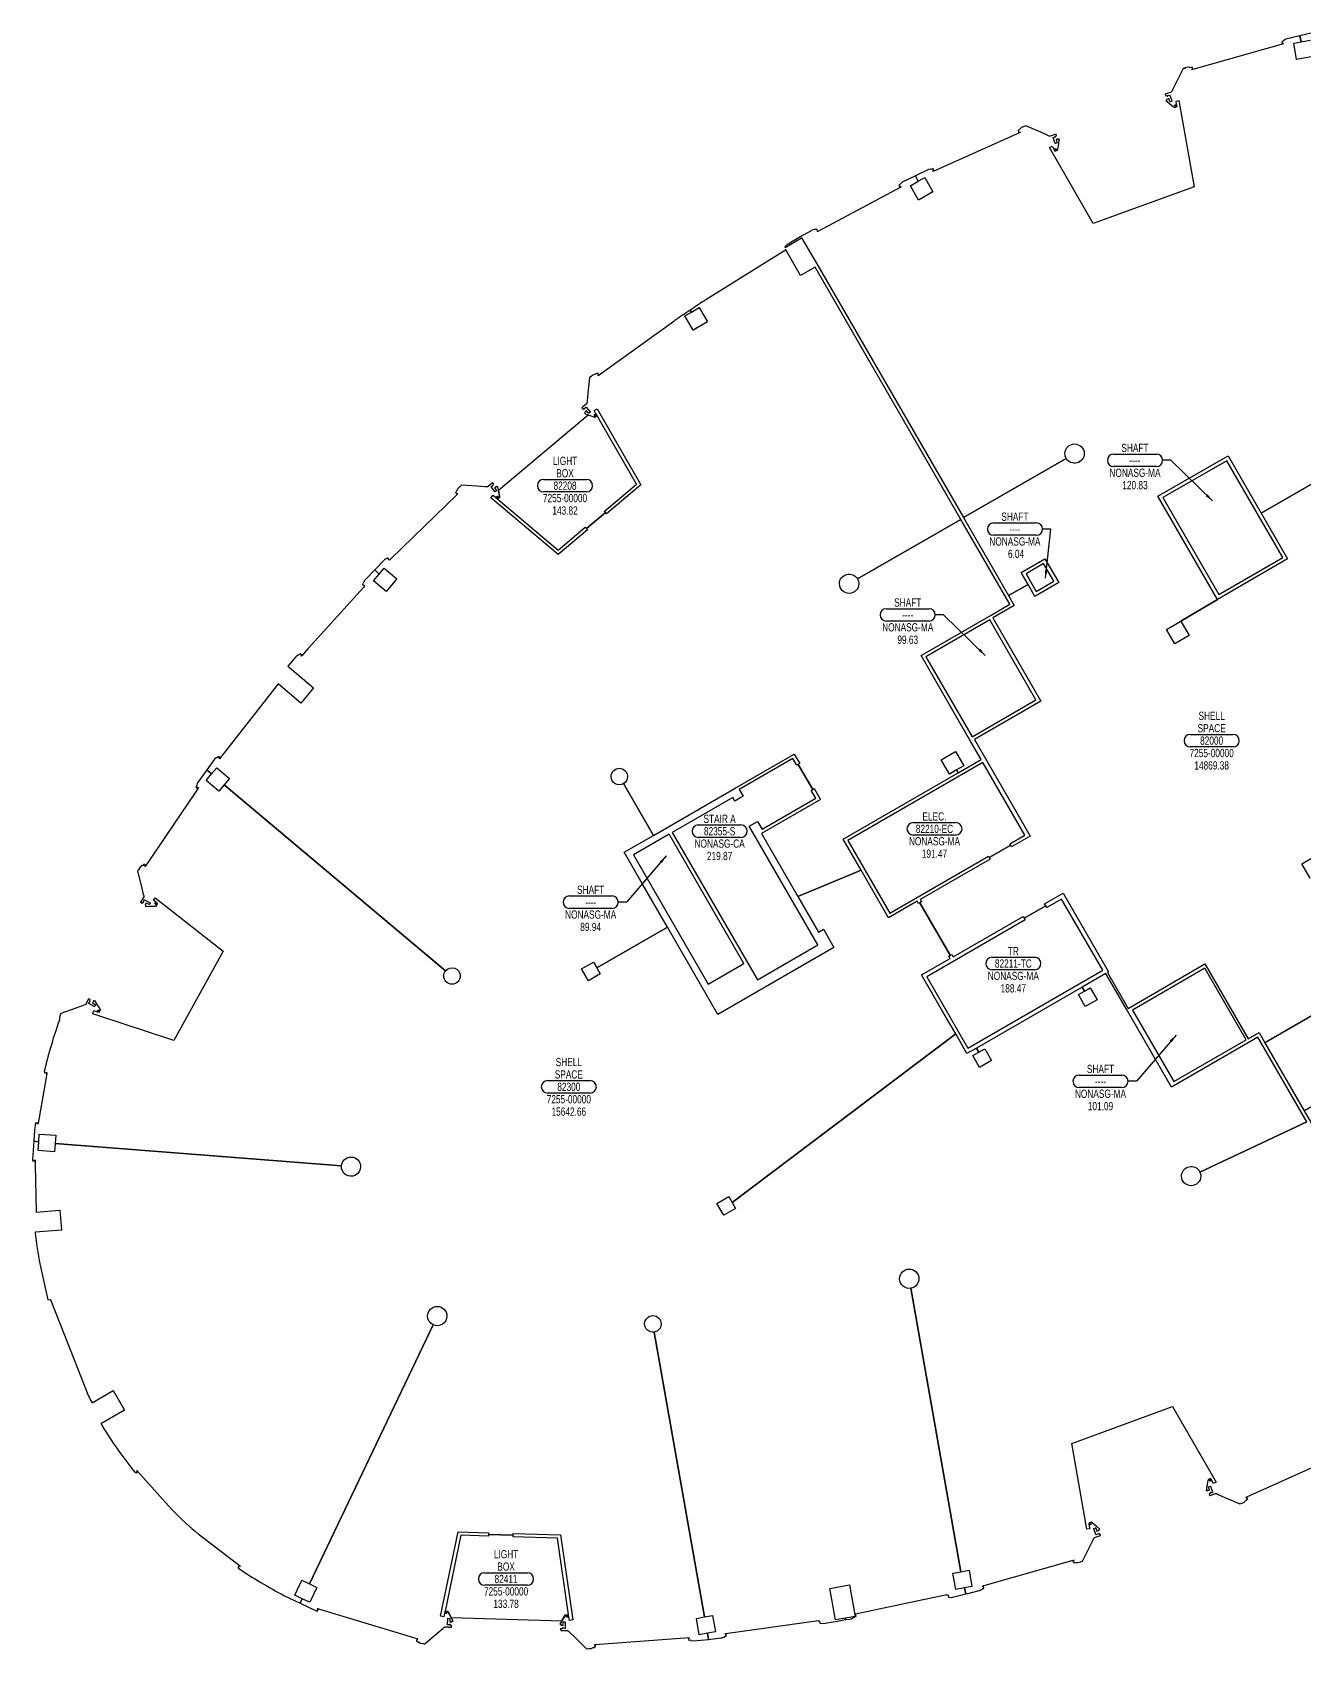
# Model space of a CAD drawing. Extents: x -1775 to 1417, y 4906 to 7408.
# Drawn here: x -1775 to 72, y 4906 to 7253 of the extents above; entities that cross this region are included whole.
import ezdxf
from ezdxf.enums import TextEntityAlignment as Align

# ---------------------------------------------------------------- set-up
doc = ezdxf.new("R2010")
doc.units = 0
doc.header["$MEASUREMENT"] = 0
doc.layers.get('0').update_dxf_attribs({"linetype": 'CONTINUOUS'})
for name, color, linetype in [('AREA', 3, 'CONTINUOUS'), ('AREA2', 1, 'CONTINUOUS'), ('COSTC', 6, 'CONTINUOUS'), ('PLINE2', 5, 'CONTINUOUS'), ('ROOMNA', 4, 'CONTINUOUS'), ('ROOMNO', 4, 'CONTINUOUS'), ('ROOMOV', 4, 'CONTINUOUS')]:
    doc.layers.add(name, color=color, linetype=linetype)
doc.dimstyles.get("Standard").update_dxf_attribs({"dimtxt": 0.18, "dimasz": 12, "dimexe": 0.18, "dimexo": 0.0625, "dimgap": 0.09, "dimtad": 0, "dimtih": 1, "dimtoh": 1, "dimdec": 4, "dimzin": 0, "dimtxsty": 'STANDARD', "dimcen": 0.09, "dimazin": 3, "dimtfac": 1, "dimtdec": 4, "dimtofl": 0, "dimtmove": 0, "dimatfit": 3, "dimtolj": 1, "dimtzin": 0})

# ---------------------------------------------------------------- blocks, each defined once
blk = doc.blocks.new('ROOM')
at = {"layer": 'ROOMOV'}
for p, q in [((-31, 9), (31, 9)), ((31, -9), (-31, -9))]:
    blk.add_line(p, q, dxfattribs=at)
for centre, start, end in [((-31, 0), 90, 270), ((31, 0), 270, 90)]:
    blk.add_arc(centre, 9.04, start, end, dxfattribs=at)
at = {"width": 0.75, "flags": 1}
for tag, p in [('FLTYPE', (-60, -48)), ('FLFIN', (-60, -36)), ('USER1', (60, -48)), ('ICRA', (60, -36)), ('FLCOND', (-60, -60)), ('WLFIN', (-60, -72)), ('SITE', (-24, -72)), ('UCODE', (24, -72)), ('USER2', (60, -60)), ('USER3', (60, -72)), ('WLCOND', (-60, -96)), ('WLTYPE', (-60, -84)), ('BLDG', (-24, -84)), ('FLR', (-24, -96)), ('UDESC', (24, -84)), ('FCODE', (24, -96)), ('USER4', (60, -84)), ('USER5', (60, -96)), ('CLTYPE', (-60, -120)), ('CLFIN', (-60, -108)), ('COSTCD', (-24, -108)), ('DEPTD', (-24, -120)), ('DIVISION', (24, -120)), ('FDESC', (24, -108)), ('USER6', (60, -108)), ('USER7', (60, -120)), ('CLCOND', (-60, -132)), ('RDES', (-24, -132)), ('CONTACT', (24, -132)), ('USER8', (60, -132)), ('CLHT', (-60, -144)), ('BASE', (-60, -156)), ('CHDATE', (-24, -144)), ('CBACK', (-24, -156)), ('PRCONTACT', (24, -156)), ('OCCUP', (24, -144)), ('BLOCK2', (60, -156)), ('BLOCK', (60, -144))]:
    blk.add_attdef(tag, text='', height=6, dxfattribs=at).set_placement(p, align=Align.MIDDLE_CENTER)
at = {"layer": 'AREA', "width": 0.75}
blk.add_attdef('AREA', text='', height=12, dxfattribs=at).set_placement((0, -36), align=Align.MIDDLE_CENTER)
at = {"layer": 'AREA2', "width": 0.75}
blk.add_attdef('AREA2', text='', height=12, dxfattribs=at).set_placement((0, -36), align=Align.MIDDLE_CENTER)
at = {"layer": 'COSTC', "width": 0.75}
blk.add_attdef('COSTC', text='', height=12, dxfattribs=at).set_placement((0, -18), align=Align.MIDDLE_CENTER)
at = {"layer": 'ROOMNA', "width": 0.75}
for tag, p in [('RMNAA', (0, 54)), ('RMNAC', (0, 18)), ('RMNAB', (0, 36))]:
    blk.add_attdef(tag, text='', height=12, dxfattribs=at).set_placement(p, align=Align.MIDDLE_CENTER)
at = {"layer": 'ROOMNO', "width": 0.75}
blk.add_attdef('RMNU', text='', height=12, dxfattribs=at).set_placement((0, 0), align=Align.MIDDLE_CENTER)

msp = doc.modelspace()

# ---------------------------------------------------------------- linework, layer by layer
at = {"layer": 'PLINE2', "color": 6}
for points in [[(85.2, 7252.8), (64.6, 7247.7), (66.5, 7239.1), (79.5, 7241.4)], [(174.7, 6650.5), (8.8, 6554.7), (47, 6488.5), (-55, 6429.7), (-107.9, 6397.9), (-95.9, 6377.1), (-116.7, 6365.1), (-128.7, 6385.9), (-107.9, 6397.9), (-55, 6429.7), (-141.4, 6579.3), (-39.4, 6638.1), (8.8, 6554.7), (214.3, 6673.4)], [(79.8, 6024.8), (67.8, 6045.6), (88.6, 6057.6)], [(222.1, 5774.4), (71.2, 5687.2), (131.1, 5583.4)]]:
    msp.add_lwpolyline(points, dxfattribs=at)
for points in [[(83.7, 7217.8), (60, 7213.6), (55.9, 7237.2), (66.5, 7239.1), (64.6, 7247.7), (44.3, 7242.7), (39.9, 7240), (40, 7239.7), (38.4, 7239.2), (39.2, 7236.4), (40.7, 7236.9), (40.9, 7236.1), (-90.5, 7198.8), (-92.1, 7198.3), (-92.3, 7199.1), (-90.8, 7199.5), (-91.6, 7202.3), (-94.5, 7201.5), (-94.7, 7202), (-98.2, 7202.4), (-101.6, 7201.4), (-102.6, 7199.9), (-102.8, 7200.7), (-103, 7200.8), (-104.7, 7200.4), (-115.2, 7179.1), (-120, 7169.5), (-119.9, 7169.4), (-121, 7167), (-121.5, 7166.6), (-121.9, 7165.9), (-126.3, 7164.3), (-126.3, 7164.5), (-130.6, 7162.9, 0.414214), (-130.6, 7162.8), (-129.8, 7160.5), (-128.1, 7161.1), (-127.8, 7160.1), (-126.8, 7160.4), (-126.9, 7160.6, -0.414214), (-126.7, 7161), (-124.4, 7161.8, -0.414214), (-124.1, 7161.7), (-121, 7153.2, -0.414214), (-121.1, 7152.9), (-123.5, 7152, -0.414214), (-123.8, 7152.2), (-125.4, 7156.6), (-125.5, 7156.6), (-126.4, 7156.3), (-126.4, 7156.2), (-128.7, 7155.4), (-128.6, 7155), (-128.6, 7155), (-128.6, 7155), (-128.4, 7154.4, -0.414214), (-128.4, 7154.4), (-128.7, 7154.3), (-128.8, 7154.2), (-128.7, 7154.1), (-128.7, 7154.2), (-128.4, 7154.3, -0.414214), (-128.3, 7154.2), (-128.3, 7154.2, -0.414214), (-128.3, 7154.2), (-129.6, 7153.7), (-125.1, 7150), (-125, 7150.1), (-124.4, 7149.6), (-124.5, 7149.5), (-124.5, 7149.5), (-118.5, 7144.5), (-118.5, 7144.5), (-118.4, 7144.6), (-117.8, 7144), (-117.9, 7143.9), (-117.5, 7143.6), (-117.1, 7143.8), (-117, 7143.7), (-117.3, 7143.6), (-117.3, 7143.6), (-113.6, 7145), (-114, 7147.4), (-115.2, 7147), (-115.3, 7147), (-114.7, 7145.5), (-116.1, 7145), (-117, 7147.2), (-115.6, 7147.7), (-115.4, 7147.4), (-115.4, 7147.5), (-114.1, 7147.9), (-115, 7153.1), (-110.8, 7153.9), (-100.2, 7093.9), (-88.7, 7028.7), (-235.1, 6975.5), (-298.6, 7085.5), (-294.9, 7087.6), (-292.3, 7083.1), (-291, 7083.6), (-290.9, 7083.6), (-291, 7083.9), (-289.6, 7084.4), (-288.8, 7082.2), (-290.2, 7081.6), (-290.7, 7083.1), (-290.7, 7083.1), (-290.7, 7083.1), (-292, 7082.6), (-290.8, 7080.5), (-287.1, 7081.8), (-287.1, 7081.9), (-287.3, 7081.8), (-287.3, 7081.8), (-286.9, 7082), (-286.8, 7082.4), (-286.9, 7082.5), (-286.8, 7083.3), (-286.7, 7083.3), (-286.6, 7083.3), (-285.3, 7090.9), (-285.3, 7090.9), (-285.4, 7090.9), (-285.3, 7091.8), (-285.1, 7091.8), (-284.1, 7097.5), (-285.4, 7097, -0.414214), (-285.4, 7097), (-285.4, 7097), (-285.4, 7097.1), (-285.4, 7097.1), (-285, 7097.3), (-285, 7097.3), (-285.1, 7097.3), (-285.1, 7097.3), (-285.4, 7097.2, -0.414214), (-285.5, 7097.3), (-285.7, 7097.8), (-285.7, 7097.8), (-285.7, 7097.8), (-285.9, 7098.2), (-288.2, 7097.3), (-288.2, 7097.4), (-289.2, 7097.1), (-289.2, 7097.1), (-287.6, 7092.6, -0.414214), (-287.7, 7092.3), (-290.1, 7091.4, -0.414214), (-290.4, 7091.6), (-293.5, 7100, -0.414214), (-293.3, 7100.3), (-291, 7101.2, -0.414214), (-290.6, 7101), (-290.5, 7100.8), (-290.2, 7100.9), (-289.6, 7101.2), (-290, 7102.2), (-288.3, 7102.8), (-289.2, 7105.1, 0.414214), (-289.2, 7105.1), (-293.5, 7103.6), (-293.5, 7103.5), (-297.8, 7101.9), (-298.6, 7102.2), (-299.2, 7102.2), (-301.7, 7103.3), (-301.6, 7103.4), (-311.4, 7107.7), (-333, 7117.2), (-337.2, 7115.3), (-337.3, 7115.5), (-339.4, 7114.5), (-343, 7110.9), (-343, 7110.9), (-344.5, 7110.3), (-343.3, 7107.6), (-341.8, 7108.3), (-341.5, 7107.6), (-467.7, 7051), (-468, 7051.7), (-466.6, 7052.4), (-467.8, 7055), (-470.7, 7053.7), (-471.1, 7054.4), (-474.5, 7053.9), (-493.3, 7044.7), (-489.2, 7036.8), (-479.9, 7042.2), (-467.9, 7021.4), (-488.1, 7009.8), (-488.7, 7009.4), (-500.7, 7030.2), (-489.2, 7036.8), (-493.3, 7044.7), (-512.4, 7035.3), (-516.1, 7031.7), (-516, 7031.5), (-517.5, 7030.7), (-516.1, 7028.1), (-514.7, 7028.9), (-514.3, 7028.2), (-635, 6963.9), (-635, 6963.9), (-635.5, 6963.6), (-635.8, 6964.2), (-636.7, 6963.8), (-636.7, 6963.8), (-635.8, 6964.3), (-635.5, 6963.7), (-635, 6964), (-636.7, 6967.2), (-638.1, 6966.4), (-638.2, 6966.6), (-638.3, 6966.5), (-638.5, 6967), (-639.7, 6966.4), (-643.7, 6965.5), (-644.4, 6965.1), (-644.5, 6964.9), (-659.5, 6956.2), (-676.4, 6946.5), (-676.3, 6946.4), (-678.4, 6945.1), (-678.9, 6945.1), (-679.6, 6944.7), (-682.4, 6941.7), (-683.1, 6941.3), (-682.5, 6940.3), (-658.5, 6954.4), (-635.2, 6914.2), (-634.8, 6914.5), (-423.4, 6548.3), (-274.4, 6634.3, -0.131652), (-276.3, 6641.3, -1), (-248.3, 6641.3, -0.767327), (-274.4, 6634.3), (-423.4, 6548.3), (-358, 6435.1), (-329.9, 6451.3), (-339.9, 6468.6), (-305.3, 6488.6), (-285.3, 6454), (-319.9, 6434), (-329.9, 6451.3), (-358, 6435.1), (-349.8, 6420.7), (-380.9, 6402.7), (-311.1, 6281.8), (-407.6, 6226.1), (-346.2, 6119.8), (-326.8, 6086.1), (-353.8, 6070.6), (-355, 6072.8), (-386.2, 6054.8), (-384.9, 6052.6), (-486.6, 5993.9), (-484.6, 5990.5), (-486.7, 5989.2), (-442.7, 5913), (-440.6, 5914.3), (-438.6, 5910.8), (-336.9, 5969.5), (-335.4, 5966.8), (-304.2, 5984.8), (-305.8, 5987.5), (-278.8, 6003), (-213, 5888.9), (-214.6, 5887.9), (-184.6, 5835.9), (-73, 5900.4), (-10.1, 5791.6), (5.6, 5800.7), (14.1, 5786.1), (237.9, 5915.3)], [(74.9, 5671), (-80.4, 5598.3, -0.109811), (-79.1, 5592.4, -1), (-107.1, 5592.4, -0.802108), (-80.4, 5598.3), (74.9, 5671), (3.9, 5794.1), (-7.7, 5787.4), (-121.8, 5721.5), (-187.1, 5834.5), (-217.1, 5886.5), (-251.5, 5866.7), (-248.1, 5860.8), (-239.5, 5865.8), (-229.5, 5848.5), (-246.8, 5838.5), (-256.8, 5855.8), (-248.1, 5860.8), (-251.5, 5866.7), (-404.8, 5778.2), (-401.4, 5772.3), (-392.7, 5777.3), (-382.7, 5760), (-400.1, 5750), (-410.1, 5767.3), (-401.4, 5772.3), (-404.8, 5778.2), (-418.5, 5770.3), (-434.9, 5798.8), (-759.3, 5554.2), (-754.3, 5545.5), (-771.6, 5535.5), (-781.6, 5552.8), (-764.3, 5562.8), (-759.3, 5554.2), (-434.9, 5798.8), (-451.4, 5827.3), (-484.4, 5884.4), (-442.8, 5908.4), (-444.8, 5911.8), (-442.7, 5913), (-486.7, 5989.2), (-488.8, 5988), (-490.8, 5991.5), (-532.4, 5967.5), (-572.1, 6036.3), (-663.9, 5998.1), (-634.2, 5946.5), (-627, 5950.7), (-611.8, 5924.2), (-780.2, 5827), (-853.3, 5953.7), (-955.8, 5894.5), (-950.8, 5885.8), (-968.1, 5875.8), (-978.1, 5893.2), (-960.8, 5903.2), (-955.8, 5894.5), (-853.3, 5953.7), (-890.1, 6017.4), (-916.2, 6062.6), (-873.8, 6087), (-917.2, 6162.1, -0.57735), (-935.2, 6172.4, -1), (-911.2, 6172.4, -0.267949), (-917.2, 6162.1), (-873.8, 6087), (-754.9, 6155.7), (-669.3, 6205.1), (-661.3, 6191.3), (-663.4, 6190), (-642.4, 6153.7), (-640.3, 6154.9), (-631.3, 6139.3), (-716.9, 6089.9), (-663.9, 5998.1), (-572.1, 6036.3), (-598.1, 6081.4), (-431.1, 6177.8), (-433.6, 6182.1), (-444, 6176.1), (-456, 6196.9), (-435.2, 6208.9), (-423.2, 6188.1), (-433.6, 6182.1), (-431.1, 6177.8), (-397.9, 6197), (-412.9, 6223), (-485.2, 6348.2), (-383.4, 6406.9), (-356.4, 6422.5), (-427.6, 6545.8), (-577.5, 6459.3, -0.131652), (-575.6, 6452.3, -1), (-603.6, 6452.3, -0.767327), (-577.5, 6459.3), (-427.6, 6545.8), (-639, 6912), (-660.2, 6899.8), (-681.7, 6937, 0.000043), (-682.1, 6936.7), (-797.8, 6864.5, 0.002316), (-819.3, 6850.2, 0.000122), (-820.5, 6849.5), (-818.6, 6846.6), (-807.2, 6853.2), (-795.2, 6832.4), (-816, 6820.4), (-828, 6841.2), (-818.6, 6846.6), (-820.5, 6849.5, 0.002382), (-842.5, 6834.5), (-844.3, 6833.2), (-844.3, 6833.2), (-952.4, 6755.1), (-953, 6754.7), (-953.4, 6755.2), (-954.2, 6754.6), (-954.2, 6754.7), (-953.4, 6755.3), (-953, 6754.8), (-952.5, 6755.1), (-952.9, 6755.7), (-954.6, 6758), (-956, 6757), (-956.4, 6757.6), (-957.9, 6756.5), (-958.2, 6756.4), (-960.8, 6755.8), (-963.8, 6753.7), (-963.8, 6753.5), (-963.9, 6753.4), (-966.3, 6751.7), (-968.8, 6729.1), (-970.1, 6717.4), (-970, 6717.4), (-970.3, 6714.8), (-970.6, 6714.2), (-970.7, 6713.4), (-974.2, 6710.4), (-974.3, 6710.5), (-977.8, 6707.6, 0.414214), (-977.8, 6707.5), (-976.2, 6705.6), (-974.9, 6706.7), (-974.2, 6705.9), (-973.4, 6706.6), (-973.6, 6706.8, -0.414214), (-973.5, 6707.1), (-971.6, 6708.7, -0.414214), (-971.3, 6708.7), (-965.5, 6701.8, -0.414214), (-965.5, 6701.4), (-967.4, 6699.8, -0.414214), (-967.8, 6699.9), (-970.8, 6703.5), (-970.8, 6703.5), (-971.6, 6702.8), (-971.6, 6702.8), (-973.5, 6701.2), (-973.2, 6700.9), (-973.2, 6700.9), (-973.2, 6700.8), (-972.8, 6700.4, -0.414214), (-972.9, 6700.3), (-973.1, 6700.1), (-973.1, 6700.1), (-973.1, 6700), (-972.8, 6700.3), (-972.7, 6700.3), (-972.7, 6700.2), (-972.7, 6700.2, -0.414214), (-972.7, 6700.2), (-973.7, 6699.3), (-968.3, 6697.4), (-968.2, 6697.5), (-967.4, 6697.2), (-967.5, 6697.1), (-967.5, 6697.1), (-960.2, 6694.4), (-960.1, 6694.4), (-960.1, 6694.6), (-959.3, 6694.3), (-959.4, 6694.1), (-959, 6694), (-958.6, 6694.3), (-958.5, 6694.2), (-958.7, 6694.1), (-958.7, 6694), (-955.7, 6696.6), (-955.7, 6696.6), (-955.7, 6696.6), (-955.8, 6696.6), (-955.8, 6696.6), (-955.7, 6696.7), (-956.9, 6698.8), (-958, 6697.9), (-958, 6697.9), (-957, 6696.7), (-958.1, 6695.7), (-959.6, 6697.5), (-958.5, 6698.5), (-958.3, 6698.3), (-958.3, 6698.3), (-957.2, 6699.2), (-959.8, 6703.8), (-955.6, 6706.2), (-951.6, 6699.3), (-891.8, 6595.7), (-941.9, 6553.7), (-943.4, 6555.6), (-971, 6532.4), (-969.4, 6530.6), (-1011.9, 6494.9), (-1103.7, 6572), (-1109.6, 6577), (-1106.5, 6580.7), (-1102.5, 6577.3), (-1101.4, 6578.2), (-1101.3, 6578.2), (-1101.6, 6578.5), (-1100.4, 6579.4), (-1098.9, 6577.6), (-1100, 6576.7), (-1101, 6577.9), (-1101.1, 6577.8), (-1102.1, 6577), (-1100.2, 6575.4), (-1100.1, 6575.5), (-1100.1, 6575.4), (-1100.2, 6575.4), (-1100.1, 6575.4), (-1097.1, 6577.9), (-1097.1, 6577.9), (-1097.3, 6577.8), (-1097.4, 6577.8), (-1097, 6578.1), (-1097.1, 6578.6), (-1097.2, 6578.5), (-1097.4, 6579.4), (-1097.3, 6579.4), (-1097.2, 6579.4), (-1098.6, 6587.1), (-1098.7, 6587), (-1098.9, 6587.9), (-1098.7, 6587.9), (-1099.7, 6593.6), (-1100.8, 6592.7, -0.414214), (-1100.8, 6592.7), (-1100.8, 6592.8, -0.414214), (-1100.8, 6592.9), (-1100.5, 6593.1), (-1100.5, 6593.1), (-1100.5, 6593.2), (-1100.6, 6593.1), (-1100.9, 6592.9, -0.414214), (-1100.9, 6592.9), (-1101.3, 6593.4), (-1101.3, 6593.4), (-1101.6, 6593.7), (-1103.5, 6592.1), (-1103.5, 6592.1), (-1104.3, 6591.5), (-1104.3, 6591.5), (-1101.3, 6587.8, -0.414214), (-1101.3, 6587.5), (-1103.2, 6585.9, -0.414214), (-1103.6, 6585.9), (-1109.3, 6592.8, -0.414214), (-1109.3, 6593.2), (-1107.4, 6594.8, -0.414214), (-1107.1, 6594.7), (-1106.9, 6594.6), (-1106.9, 6594.6), (-1106.1, 6595.2), (-1106.8, 6596), (-1105.4, 6597.2), (-1105.8, 6597.5), (-1107.1, 6599.1, 0.414214), (-1107.1, 6599.1), (-1110.6, 6596.1), (-1110.6, 6596), (-1114.1, 6593.1), (-1114.9, 6593.1), (-1115.5, 6592.9), (-1118.2, 6593.1), (-1118.2, 6593.2), (-1129.9, 6593.9), (-1152.5, 6595.4), (-1154.8, 6593.2), (-1155, 6593.2), (-1157.5, 6590.7), (-1158.8, 6588), (-1159.1, 6587.7), (-1160.1, 6586.7), (-1159.6, 6586.2), (-1160.8, 6585), (-1158.8, 6582.9), (-1158.3, 6582.4), (-1157.9, 6582.8), (-1158.4, 6583.3), (-1157.6, 6584), (-1157.6, 6584), (-1158.3, 6583.3), (-1157.8, 6582.8), (-1158.6, 6582), (-1174.6, 6566.5), (-1255.1, 6488.4), (-1256.6, 6486.8), (-1259.8, 6489.9), (-1260.4, 6489.3), (-1260.7, 6489.2), (-1264, 6487.4), (-1264.6, 6486.8), (-1264.6, 6486.6), (-1264.8, 6486.4), (-1278.2, 6472.5), (-1271.7, 6466.4), (-1264.8, 6474.8), (-1246.4, 6459.3), (-1261.8, 6440.9), (-1280.2, 6456.4), (-1271.7, 6466.4), (-1278.2, 6472.5), (-1292, 6458.1), (-1292.2, 6458), (-1292.8, 6457.5), (-1293, 6457.1), (-1293, 6457.1), (-1294.6, 6453.8), (-1294.9, 6453.5), (-1295.5, 6452.8), (-1295, 6452.3), (-1296.1, 6451), (-1294, 6449.1), (-1293.5, 6448.6), (-1293.1, 6449), (-1293.6, 6449.5), (-1292.9, 6450.3), (-1292.8, 6450.2), (-1293.5, 6449.5), (-1293, 6449), (-1294.8, 6447.1), (-1375.2, 6357.6), (-1384.1, 6347.7), (-1384.6, 6348.1), (-1385.3, 6347.4), (-1385.4, 6347.4), (-1384.6, 6348.2), (-1384.1, 6347.8), (-1383.8, 6348.2), (-1384.3, 6348.6), (-1386.4, 6350.6), (-1387.6, 6349.3), (-1388.1, 6349.8), (-1389, 6348.8), (-1389.2, 6348.6), (-1392.5, 6346.6), (-1393, 6346), (-1393, 6345.8), (-1393.2, 6345.6), (-1404.2, 6332.5), (-1389.6, 6320.2), (-1367, 6301.3), (-1373.6, 6293.4), (-1385.5, 6279.2), (-1418.4, 6306.8), (-1503.4, 6198.3), (-1504, 6198.8), (-1503, 6200), (-1505.3, 6201.8), (-1507, 6199.6), (-1507.5, 6200), (-1510.7, 6197.6), (-1517, 6189.1), (-1521.8, 6182.4), (-1515.1, 6176.4), (-1507.7, 6185.2), (-1489.3, 6169.8), (-1497, 6160.5), (-1175.3, 5890.6, -0.700208), (-1154.1, 5882.9, -1), (-1178.1, 5882.9, -0.176327), (-1175.3, 5890.6), (-1497, 6160.5), (-1504.7, 6151.4), (-1523.1, 6166.8), (-1515.1, 6176.4), (-1521.8, 6182.4), (-1523.1, 6180.6), (-1535.6, 6163.5), (-1537.2, 6158.7), (-1536.9, 6158.5), (-1537.9, 6157.1), (-1535.5, 6155.5), (-1534.5, 6156.8), (-1533.9, 6156.4), (-1539.3, 6148.4), (-1611.5, 6041.9), (-1612.2, 6042.3), (-1611.3, 6043.7), (-1613.7, 6045.3), (-1615.3, 6042.9), (-1615.7, 6043.2), (-1618.8, 6041.1), (-1620.8, 6038.1), (-1620.6, 6036.6), (-1621.1, 6036.9), (-1621.5, 6036.8), (-1622.5, 6035.3), (-1616.8, 6012.1), (-1614.3, 6001.8), (-1614.2, 6001.9), (-1613.6, 5999.3), (-1613.7, 5998.6), (-1613.5, 5997.9), (-1615.8, 5993.9), (-1615.9, 5993.9), (-1618.2, 5990, 0.414214), (-1618.2, 5989.9), (-1616, 5988.6), (-1615, 5990.3), (-1614.1, 5989.8), (-1613.6, 5990.7), (-1613.6, 5990.7), (-1613.8, 5990.8, -0.414214), (-1613.9, 5991.2), (-1612.7, 5993.4, -0.414214), (-1612.4, 5993.5), (-1604.5, 5989.2, -0.414214), (-1604.4, 5988.8), (-1605.5, 5986.6, -0.414214), (-1605.9, 5986.5), (-1610.1, 5988.8), (-1610.1, 5988.8), (-1610.5, 5987.9), (-1610.5, 5987.9), (-1611.7, 5985.7), (-1611.3, 5985.5), (-1611.3, 5985.5), (-1611.3, 5985.5), (-1610.8, 5985.2, -0.414214), (-1610.8, 5985.1), (-1610.9, 5984.8), (-1610.9, 5984.8), (-1610.9, 5984.7), (-1610.7, 5985.1, -0.414214), (-1610.6, 5985.1), (-1610.6, 5985.1, -0.414214), (-1610.6, 5985.1), (-1611.2, 5983.9), (-1605.4, 5984.1), (-1605.4, 5984.3), (-1604.6, 5984.3), (-1604.6, 5984.2), (-1604.6, 5984.1), (-1596.7, 5984.4), (-1596.7, 5984.6), (-1595.9, 5984.6), (-1595.9, 5984.5), (-1595.4, 5984.5), (-1595.2, 5984.9), (-1595.1, 5984.9), (-1595.3, 5984.7), (-1595.2, 5984.6), (-1593.4, 5988.1), (-1595.3, 5989.7), (-1596, 5988.5), (-1595.9, 5988.5), (-1594.6, 5987.7), (-1595.3, 5986.4), (-1597.4, 5987.6), (-1596.7, 5988.9), (-1596.4, 5988.7), (-1596.4, 5988.8), (-1595.7, 5990), (-1599.6, 5993.1), (-1597, 5996.4), (-1584.1, 5986.3), (-1498.5, 5918.7), (-1569.7, 5789.1), (-1680.2, 5825.7), (-1687.5, 5828.1), (-1686, 5832.7), (-1681.2, 5831.1), (-1680.6, 5832.4), (-1680.6, 5832.4), (-1680.8, 5832.5), (-1680.1, 5833.9), (-1678, 5832.7), (-1678.7, 5831.4), (-1680.1, 5832.1), (-1680.1, 5832.1), (-1680.7, 5831), (-1678.4, 5830.2), (-1678.4, 5830.3), (-1678.4, 5830.2), (-1678.4, 5830.2), (-1678.4, 5830.2), (-1676.5, 5833.6), (-1676.5, 5833.7), (-1676.6, 5833.4), (-1676.7, 5833.5), (-1676.5, 5833.9), (-1676.7, 5834.3), (-1676.8, 5834.2), (-1677.3, 5834.9), (-1677.2, 5835), (-1677.1, 5835), (-1681.2, 5841.7), (-1681.2, 5841.7), (-1681.3, 5841.6), (-1681.8, 5842.4), (-1681.7, 5842.5), (-1684.7, 5847.4), (-1685.3, 5846.2, -0.414214), (-1685.3, 5846.2), (-1685.3, 5846.2, -0.414214), (-1685.4, 5846.3), (-1685.2, 5846.6), (-1685.2, 5846.7), (-1685.2, 5846.7), (-1685.3, 5846.6), (-1685.4, 5846.4, -0.414214), (-1685.5, 5846.3), (-1686, 5846.6), (-1686, 5846.6), (-1686, 5846.6), (-1686.4, 5846.8), (-1687.6, 5844.6), (-1687.7, 5844.6), (-1688.1, 5843.8), (-1688.1, 5843.7), (-1683.9, 5841.5, -0.414214), (-1683.8, 5841.2), (-1685, 5838.9, -0.414214), (-1685.4, 5838.8), (-1693.3, 5843.1, -0.414214), (-1693.4, 5843.5), (-1692.2, 5845.7, -0.414214), (-1691.9, 5845.8), (-1691.7, 5845.6), (-1691.2, 5846.5), (-1692.1, 5847), (-1691.3, 5848.7), (-1693.6, 5849.9, 0.414214), (-1693.6, 5849.9), (-1695.7, 5845.8), (-1695.6, 5845.7), (-1697.6, 5841.6), (-1698.4, 5841.3), (-1698.9, 5840.9), (-1701.4, 5840), (-1701.4, 5840.1), (-1712.2, 5836.2), (-1733.9, 5828.5), (-1734.7, 5826), (-1734.9, 5825.9), (-1736.1, 5822.5), (-1736, 5819.5), (-1736.2, 5818.9), (-1736.1, 5818.8, 0.028542), (-1758.1, 5744), (-1757.5, 5743.9), (-1757.9, 5742.2), (-1755.1, 5741.6), (-1754.4, 5741.4), (-1754.3, 5742), (-1755, 5742.1), (-1754.7, 5743.2), (-1754.6, 5743.1), (-1754.9, 5742.2), (-1754.2, 5742), (-1754.4, 5741.2), (-1754.9, 5738.2), (-1755.4, 5735.7), (-1766.9, 5669.3), (-1767, 5668.5), (-1767.7, 5668.6), (-1767.8, 5667.6), (-1767.9, 5667.6), (-1767.8, 5668.7), (-1767.1, 5668.6), (-1767, 5669.2), (-1770.6, 5669.6), (-1770.8, 5668), (-1770.9, 5668), (-1770.9, 5667.9), (-1771.3, 5668), (-1771.4, 5666.8), (-1772, 5659.1), (-1773.2, 5643.1), (-1766.1, 5642.3), (-1765.2, 5653.5), (-1741.3, 5651.6), (-1742.2, 5639.7), (-1326.7, 5607.2, -0.961717), (-1298.7, 5606.1, -1.039807), (-1326.7, 5607.2), (-1742.2, 5639.7), (-1743.1, 5627.7), (-1767.1, 5629.6), (-1766.1, 5642.3), (-1773.2, 5643.1), (-1775.3, 5616.2), (-1774.8, 5616.2), (-1774.9, 5614.5), (-1772, 5614.4), (-1771.9, 5616), (-1771.8, 5616), (-1771.9, 5615.1), (-1771.2, 5615), (-1771.2, 5614.3), (-1771.1, 5608.4), (-1770, 5541.3), (-1770, 5540.2), (-1735.5, 5542.8), (-1733, 5514.1), (-1770.6, 5510.8), (-1771.4, 5510.7, 0.01696), (-1764.6, 5464.8), (-1764.2, 5463.2), (-1752.8, 5412.6), (-1749.4, 5413.4), (-1749.4, 5413.4), (-1749.5, 5413.4), (-1749.4, 5413.4), (-1749.1, 5412.5), (-1748.4, 5412.7), (-1748.3, 5412), (-1715, 5327.1), (-1693.8, 5273, 0.004027), (-1688.7, 5263.4), (-1657.9, 5281.1), (-1641.6, 5252.8), (-1672.6, 5234.9), (-1672.6, 5234.9), (-1675.7, 5233.1), (-1670.9, 5224.8, 0.028012), (-1626.6, 5162.4), (-1626.2, 5162.7), (-1625.1, 5161.4), (-1622.9, 5163.2), (-1623.9, 5164.5), (-1623.4, 5164.9), (-1573.4, 5109.1), (-1572.2, 5107.9), (-1572.4, 5107.7, 0.019393), (-1533.7, 5071.9), (-1533.5, 5072.2), (-1532.9, 5071.7), (-1474.9, 5027.4), (-1474.2, 5026.9), (-1474.6, 5026.3), (-1473.8, 5025.8), (-1473.8, 5025.7), (-1475.2, 5026.6), (-1476.8, 5024.2), (-1475.5, 5023.3), (-1475.4, 5023.3), (-1475.7, 5022.8, 0.028012), (-1410, 4983.5), (-1386.6, 4972.3), (-1383.5, 4978.8), (-1394.4, 4984), (-1384, 5005.7), (-1373.2, 5000.5), (-1193.6, 5376.6, -0.288976), (-1201.5, 5389.2, -1), (-1173.5, 5389.2, -0.55162), (-1193.6, 5376.6), (-1373.2, 5000.5), (-1362.4, 4995.3), (-1372.7, 4973.7), (-1383.5, 4978.8), (-1386.6, 4972.3), (-1363.2, 4961.2), (-1363, 4961.6), (-1361.5, 4961), (-1360.3, 4963.6), (-1361.8, 4964.3), (-1361.8, 4964.4), (-1360.9, 4964), (-1360.6, 4964.6), (-1360, 4964.3), (-1217, 4920.9), (-1216.4, 4920.8), (-1216.5, 4920.1), (-1215.5, 4919.9), (-1215.6, 4919.8), (-1216.6, 4920), (-1216.5, 4920.7), (-1217, 4920.8), (-1217.7, 4917.3), (-1216.1, 4917), (-1216.1, 4916.8), (-1216.1, 4916.8), (-1216.2, 4916.2), (-1215, 4916), (-1215, 4916.1), (-1214.3, 4916), (-1211.8, 4914.4), (-1208.2, 4913.7), (-1208.1, 4913.8), (-1206.9, 4913.6), (-1205.5, 4913.3), (-1187.9, 4928.2), (-1179.2, 4935.6), (-1179.3, 4935.7), (-1177.3, 4937.4), (-1176.6, 4937.6), (-1176, 4938.1), (-1171.4, 4937.9), (-1171.4, 4937.7), (-1166.9, 4937.5, 0.414214), (-1166.8, 4937.5), (-1166.7, 4939.5), (-1166.6, 4940.1), (-1168.5, 4940.2), (-1168.5, 4941.3), (-1169.5, 4941.3), (-1169.5, 4941.3), (-1169.5, 4941, -0.414214), (-1169.8, 4940.8), (-1172.3, 4940.9, -0.414214), (-1172.5, 4941.1), (-1172.3, 4950.1, -0.414214), (-1172, 4950.4), (-1169.5, 4950.3, -0.414214), (-1169.3, 4950), (-1169.4, 4945.3), (-1169.4, 4945.3), (-1168.4, 4945.3), (-1168.4, 4945.3), (-1165.9, 4945.3), (-1165.9, 4945.7), (-1165.9, 4945.7), (-1165.9, 4945.7), (-1165.9, 4946.2, -0.414214), (-1165.8, 4946.3), (-1165.5, 4946.3), (-1165.4, 4946.3), (-1165.4, 4946.4), (-1165.4, 4946.4), (-1165.8, 4946.4), (-1165.8, 4946.4), (-1165.9, 4946.5), (-1165.9, 4946.5), (-1165.9, 4946.5, -0.414214), (-1165.8, 4946.5), (-1164.5, 4946.5), (-1167.3, 4951.5), (-1167.4, 4951.5), (-1167.8, 4952.2), (-1167.7, 4952.3), (-1167.7, 4952.4), (-1171.5, 4959.2), (-1171.5, 4959.2), (-1171.6, 4959.1), (-1172, 4959.9), (-1171.9, 4959.9), (-1172.1, 4960.3), (-1172.6, 4960.3), (-1172.6, 4960.4), (-1172.3, 4960.4), (-1172.3, 4960.4), (-1176.3, 4960.5), (-1176.3, 4960.5), (-1176.2, 4960.5), (-1176.2, 4960.4), (-1176.3, 4960.4), (-1176.8, 4958.1), (-1175.5, 4958), (-1175.4, 4958), (-1175.4, 4959.6), (-1173.9, 4959.6), (-1174, 4957.2), (-1175.5, 4957.2), (-1175.5, 4957.5), (-1175.5, 4957.5), (-1176.9, 4957.6), (-1177.9, 4952.7), (-1182.7, 4953.7), (-1157.3, 5075.9), (-1113.1, 5074.6), (-1113.2, 5072.2), (-1077.2, 5071.1), (-1077.1, 5073.5), (-1008.8, 5071.5), (-990.8, 4948), (-995.6, 4947.3), (-996.3, 4952.2), (-998, 4952.2), (-998, 4952.2), (-998, 4951.9), (-999.5, 4952), (-999.4, 4954.3), (-997.9, 4954.3), (-998, 4952.8), (-998, 4952.7), (-996.4, 4952.7), (-996.8, 4955.1), (-997.1, 4955.1), (-997.1, 4955.2), (-997.1, 4955.2), (-1000.9, 4955.3), (-1000.9, 4955.3), (-1000.7, 4955.3), (-1000.7, 4955.2), (-1001.2, 4955.2), (-1001.4, 4954.8), (-1001.3, 4954.8), (-1001.7, 4954), (-1001.8, 4954.1), (-1001.9, 4954.1), (-1006, 4947.5), (-1006, 4947.5), (-1005.9, 4947.4), (-1006.4, 4946.6), (-1006.5, 4946.7), (-1009.6, 4941.8), (-1008.3, 4941.8, -0.414214), (-1008.2, 4941.8), (-1008.2, 4941.8), (-1008.3, 4941.7), (-1008.3, 4941.7), (-1008.7, 4941.7), (-1008.7, 4941.6), (-1008.6, 4941.6), (-1008.3, 4941.6, -0.414214), (-1008.2, 4941.5), (-1008.3, 4941), (-1008.3, 4941), (-1008.2, 4941), (-1008.3, 4940.6), (-1005.8, 4940.5), (-1005.8, 4940.4), (-1004.8, 4940.4), (-1004.8, 4940.4), (-1004.6, 4945.1, -0.414214), (-1004.4, 4945.4), (-1001.9, 4945.3, -0.414214), (-1001.6, 4945), (-1001.9, 4936, -0.414214), (-1002.1, 4935.8), (-1004.6, 4935.9, -0.414214), (-1004.9, 4936.1), (-1004.9, 4936.4), (-1004.9, 4936.4), (-1004.9, 4936.4), (-1005.9, 4936.4), (-1005.9, 4935.3), (-1008.4, 4935.4), (-1008.4, 4935.3), (-1008.6, 4935.3), (-1008.6, 4934.4), (-1008.4, 4934.4), (-1008.1, 4934.4), (-1008.1, 4934.8, -0.414214), (-1008, 4934.8), (-1007.9, 4934.8, -0.414214), (-1007.9, 4934.8), (-1007.9, 4932.8, 0.414214), (-1007.8, 4932.7), (-1003.2, 4932.7), (-1003.2, 4932.8), (-998.6, 4932.8), (-998, 4932.3), (-997.4, 4932.1), (-995.5, 4930.2), (-995.6, 4930.1), (-987, 4921.9), (-970.7, 4906.3), (-967.6, 4906.6), (-967.4, 4906.5), (-963.9, 4906.7), (-961.1, 4908), (-959.3, 4908.2), (-959.3, 4908.7), (-959.2, 4908.7), (-959.3, 4908.9), (-957.6, 4909), (-957.8, 4911.9), (-959.5, 4911.8), (-959.5, 4911.9), (-958.5, 4911.9), (-958.5, 4912.6), (-821.6, 4922.5), (-821.5, 4921.8), (-823.1, 4921.7), (-822.9, 4918.8), (-820, 4919), (-820, 4918.3), (-816.2, 4917.5), (-793.8, 4919.9), (-794.7, 4925.3), (-795.3, 4928.7), (-807.1, 4926.6), (-811.3, 4950.3), (-799.5, 4952.4), (-872.4, 5366, -0.466308), (-886.5, 5377.8, -1), (-862.5, 5377.8, -0.36397), (-872.4, 5366), (-799.5, 4952.4), (-787.7, 4954.4), (-783.5, 4930.8), (-795.3, 4928.7), (-794.7, 4925.3), (-793.8, 4919.9), (-775.6, 4921.9), (-775.4, 4921.8), (-774.6, 4921.9), (-770.8, 4923.5), (-769.4, 4923.7), (-769.5, 4924.3), (-769.5, 4924.3), (-769.5, 4924.4), (-767.9, 4924.6), (-768.3, 4927.5), (-769.9, 4927.3), (-769.9, 4927.4), (-768.9, 4927.5), (-769, 4928.2), (-634, 4947.3), (-633.9, 4946.6), (-632.5, 4946.8), (-631.9, 4943.4), (-627.3, 4942.8), (-621.4, 4943.8), (-621.4, 4943.8), (-612.9, 4945.3), (-606.5, 4946.4), (-594.7, 4948.5), (-595.1, 4950.7), (-609.3, 4948.2), (-617.4, 4993.8), (-589, 4998.8), (-580.9, 4953.2), (-595.1, 4950.7), (-594.7, 4948.5), (-589.7, 4949.4), (-587.1, 4949.9), (-586.9, 4949.8), (-586.1, 4949.9), (-585.7, 4950.1), (-581.7, 4952.2), (-581.8, 4952.7), (-579.6, 4953.2), (-580.2, 4956), (-580.9, 4955.9), (-581, 4956.6), (-580.1, 4956.8), (-447.6, 4984.9), (-447.5, 4984.2), (-446, 4984.5), (-445.2, 4980.9), (-444.4, 4981.1), (-440.3, 4980.8), (-439.5, 4981), (-439.3, 4981.2), (-420, 4985.9), (-421.9, 4994.6), (-434.9, 4992.3), (-439.1, 5015.9), (-427.2, 5018), (-499.8, 5429.6, -0.466308), (-516.3, 5443.4, -1), (-488.3, 5443.4, -0.36397), (-499.8, 5429.6), (-427.2, 5018), (-415.4, 5020.1), (-411.3, 4996.4), (-421.9, 4994.6), (-420, 4985.9), (-417.3, 4986.6), (-401, 4990.6), (-400.8, 4990.6), (-400, 4990.8), (-396.5, 4992.9), (-395.2, 4993.3), (-395.3, 4993.8), (-395.3, 4993.8), (-395.3, 4994), (-393.8, 4994.4), (-394.7, 4997.9), (-395.2, 4997.7), (-395.1, 4997.1), (-396.1, 4996.8), (-396.1, 4996.9), (-395.2, 4997.1), (-395.4, 4997.8), (-264.2, 5035), (-264, 5034.4), (-263.1, 5034.7), (-263, 5034.6), (-264.6, 5034.1), (-263.8, 5031.3), (-262.2, 5031.8), (-262.2, 5031.6), (-262.1, 5031.6), (-262, 5031.1), (-260.2, 5031.6), (-257.2, 5031.3), (-253.8, 5032.3), (-253.5, 5032.6), (-252.7, 5032.9), (-252.5, 5032.9), (-250.6, 5033.5), (-240.1, 5054.6), (-235.4, 5064.2), (-235.5, 5064.2), (-234.3, 5066.6), (-233.8, 5067.1), (-233.5, 5067.8), (-229.1, 5069.3), (-229.1, 5069.2), (-224.8, 5070.8, 0.414214), (-224.7, 5070.9), (-225.6, 5073.2), (-227.2, 5072.6), (-227.6, 5073.6), (-228.6, 5073.3), (-228.6, 5073.3), (-228.6, 5073.2), (-228.5, 5073, -0.414214), (-228.6, 5072.7), (-231, 5071.8, -0.414214), (-231.3, 5072), (-234.4, 5080.5, -0.414214), (-234.2, 5080.8), (-231.9, 5081.6, -0.414214), (-231.6, 5081.5), (-229.9, 5077), (-229.9, 5077), (-229, 5077.4), (-229, 5077.4), (-226.7, 5078.3), (-226.8, 5078.7), (-226.8, 5078.7), (-226.8, 5078.7), (-227, 5079.2, -0.414214), (-227, 5079.3), (-226.7, 5079.4), (-226.6, 5079.5), (-226.6, 5079.5), (-227, 5079.4, -0.414214), (-227.1, 5079.4), (-227.1, 5079.5, -0.414214), (-227.1, 5079.5), (-225.8, 5079.9), (-230.2, 5083.6), (-230.3, 5083.5), (-231, 5084.1), (-230.9, 5084.2), (-230.9, 5084.2), (-230.9, 5084.2), (-236.9, 5089.2), (-236.9, 5089.2), (-237, 5089.1), (-237.6, 5089.6), (-237.5, 5089.8), (-237.8, 5090), (-238.3, 5089.9), (-238.3, 5089.9), (-238.1, 5090), (-238.1, 5090.1), (-241.8, 5088.7), (-241.4, 5086.2), (-240.1, 5086.7), (-240.1, 5086.7), (-240.1, 5086.7), (-240.6, 5088.2), (-239.2, 5088.7), (-238.4, 5086.4), (-239.8, 5085.9), (-239.9, 5086.2), (-240, 5086.2), (-241.3, 5085.7), (-240.4, 5080.5), (-244.6, 5079.8), (-266.5, 5204.4), (-120.1, 5257.8), (-56.8, 5148.1), (-60.5, 5146), (-63.1, 5150.6), (-64.5, 5150.1), (-64.3, 5149.8), (-65.8, 5149.3), (-66.6, 5151.5), (-65.2, 5152), (-64.6, 5150.6), (-63.3, 5151), (-64.6, 5153.2), (-68.3, 5151.8), (-68.3, 5151.8), (-68.1, 5151.9), (-68, 5151.8), (-68.5, 5151.7), (-68.6, 5151.2), (-68.4, 5151.2), (-68.6, 5150.4), (-68.7, 5150.4), (-68.7, 5150.4), (-70.1, 5142.7), (-70, 5142.7), (-69.9, 5142.7), (-70.1, 5141.9), (-70.2, 5141.9), (-71.2, 5136.2), (-70, 5136.7, -0.414214), (-70, 5136.6), (-69.9, 5136.6, -0.414214), (-70, 5136.5), (-70.3, 5136.4), (-70.3, 5136.4), (-70.3, 5136.3), (-70.2, 5136.3), (-69.9, 5136.4, -0.414214), (-69.9, 5136.4), (-69.7, 5135.9), (-69.5, 5135.5), (-67.2, 5136.3), (-67.2, 5136.3), (-66.2, 5136.6), (-66.2, 5136.6), (-67.8, 5141.1, -0.414214), (-67.7, 5141.4), (-65.3, 5142.3, -0.414214), (-65, 5142.1), (-61.9, 5133.6, -0.414214), (-62.1, 5133.3), (-64.4, 5132.5, -0.414214), (-64.7, 5132.6), (-64.8, 5132.9), (-65.8, 5132.5), (-65.4, 5131.5), (-67.1, 5130.9), (-66.2, 5128.6, 0.414214), (-66.1, 5128.5), (-61.8, 5130.1), (-61.9, 5130.2), (-57.5, 5131.8), (-56.8, 5131.5), (-56.2, 5131.5), (-53.7, 5130.4), (-53.8, 5130.3), (-44, 5126), (-22.2, 5116.4), (-19.4, 5117.7), (-19.2, 5117.7), (-15.9, 5119.1), (-13.8, 5121.3), (-12.1, 5122.1), (-12.3, 5122.5), (-12.3, 5122.6), (-12.4, 5122.7), (-10.9, 5123.4), (-12.1, 5126), (-12.4, 5126.7), (-12.8, 5126.4), (-12.6, 5125.8), (-13.6, 5125.4), (-13.6, 5125.5), (-12.7, 5125.9), (-13, 5126.5), (-12.3, 5126.8), (-12.3, 5126.8), (110.9, 5182)], [(308.7, 5956.2), (14.1, 5786.1), (71.2, 5687.2), (222.1, 5774.4, -0.131652)]]:
    msp.add_lwpolyline(points, format="xyb", dxfattribs=at)
for points in [[(-955.4, 6696.2), (-955.6, 6696.3), (-958.4, 6694), (-958.3, 6693.9), (-958.6, 6693.7), (-959.5, 6694), (-968.2, 6697.2), (-1098.6, 6587.8), (-1097, 6578.7), (-1096.8, 6577.7), (-1097.1, 6577.5), (-1097.1, 6577.6), (-1099.9, 6575.2), (-1099.8, 6575), (-1011.9, 6501.3), (-972.6, 6534.3), (-971, 6532.4), (-943.4, 6555.6), (-945, 6557.4), (-898.1, 6596.8)], [(-41.3, 6631), (-134.2, 6577.3), (-53.1, 6436.8), (39.8, 6490.5)], [(-307.2, 6481.5), (-332.7, 6466.7), (-318, 6441.2), (-292.4, 6455.9)], [(-385.3, 6399.8), (-478, 6346.2), (-411, 6230.2), (-318.3, 6283.7)], [(-734.6, 6100.4), (-725.9, 6105.4), (-722.4, 6107.4), (-715.9, 6096.1), (-637.9, 6141.1), (-644.5, 6152.4), (-642.4, 6153.7), (-663.4, 6190), (-665.5, 6188.8), (-671.1, 6198.5), (-749, 6153.5), (-743.4, 6143.8), (-746.9, 6141.8), (-755.6, 6136.8), (-758.6, 6142), (-846.3, 6091.4), (-722.8, 5877.5), (-635.1, 5928.1)], [(-334.6, 6087.4), (-395.4, 6192.6), (-591.3, 6079.5), (-530.5, 5974.3), (-387.4, 6056.9), (-386.2, 6054.8), (-355, 6072.8), (-356.3, 6074.9)], [(-850.8, 6088.8), (-902.5, 6058.9), (-794.2, 5871.2), (-742.4, 5901.1)], [(-221.3, 5891.2), (-281.1, 5994.6), (-302.7, 5982.2), (-304.2, 5984.8), (-335.4, 5966.8), (-333.9, 5964.2), (-477, 5881.6), (-417.2, 5778.1)], [(-13.4, 5790.2), (-73.4, 5894.1), (-178.4, 5833.4), (-118.4, 5729.5)], [(-1013, 5066.7), (-1077.3, 5068.7), (-1077.2, 5071.1), (-1113.2, 5072.2), (-1113.2, 5069.7), (-1153.4, 5071), (-1176.2, 4960.8), (-1172.6, 4960.7), (-1172.6, 4960.8), (-1172.2, 4960.8), (-1171.7, 4959.9), (-1167.2, 4951.7), (-1006.5, 4946.9), (-1001.6, 4954.8), (-1001, 4955.6), (-1000.7, 4955.6), (-1000.7, 4955.5), (-997.1, 4955.4), (-997, 4955.5), (-996.8, 4955.5)]]:
    msp.add_lwpolyline(points, close=True, dxfattribs=at)

# ---------------------------------------------------------------- block references
at = {"layer": 'ROOMNO'}
ref = msp.add_blockref('ROOM', (-174.6, 6631.5), dxfattribs=at)
ref.add_attrib('RMNU', '----', dxfattribs={"height": 12, "width": 0.75}).set_placement((-174.6, 6631.5), align=Align.MIDDLE_CENTER)
ref.add_attrib('RMNAC', 'SHAFT', dxfattribs={"layer": 'ROOMNA', "height": 12, "width": 0.75}).set_placement((-174.6, 6649.5), align=Align.MIDDLE_CENTER)
ref.add_attrib('COSTC', 'NONASG-MA', dxfattribs={"layer": 'COSTC', "height": 12, "width": 0.75}).set_placement((-174.6, 6613.5), align=Align.MIDDLE_CENTER)
ref.add_attrib('AREA2', '120.83', dxfattribs={"layer": 'AREA2', "height": 12, "width": 0.75}).set_placement((-174.6, 6595.5), align=Align.MIDDLE_CENTER)
ref = msp.add_blockref('ROOM', (-1002, 6594.7), dxfattribs=at)
ref.add_attrib('RMNU', '82208', dxfattribs={"height": 12, "width": 0.75}).set_placement((-1002, 6594.7), align=Align.MIDDLE_CENTER)
ref.add_attrib('RMNAB', 'LIGHT', dxfattribs={"layer": 'ROOMNA', "height": 12, "width": 0.75}).set_placement((-1002, 6630.7), align=Align.MIDDLE_CENTER)
ref.add_attrib('RMNAC', 'BOX', dxfattribs={"layer": 'ROOMNA', "height": 12, "width": 0.75}).set_placement((-1002, 6612.7), align=Align.MIDDLE_CENTER)
ref.add_attrib('COSTC', '7255-00000', dxfattribs={"layer": 'COSTC', "height": 12, "width": 0.75}).set_placement((-1002, 6576.7), align=Align.MIDDLE_CENTER)
ref.add_attrib('AREA2', '143.82', dxfattribs={"layer": 'AREA2', "height": 12, "width": 0.75}).set_placement((-1002, 6558.7), align=Align.MIDDLE_CENTER)
ref = msp.add_blockref('ROOM', (-348.9, 6531.7), dxfattribs=at)
ref.add_attrib('RMNU', '----', dxfattribs={"height": 12, "width": 0.75}).set_placement((-348.9, 6531.7), align=Align.MIDDLE_CENTER)
ref.add_attrib('RMNAC', 'SHAFT', dxfattribs={"layer": 'ROOMNA', "height": 12, "width": 0.75}).set_placement((-348.9, 6549.7), align=Align.MIDDLE_CENTER)
ref.add_attrib('COSTC', 'NONASG-MA', dxfattribs={"layer": 'COSTC', "height": 12, "width": 0.75}).set_placement((-348.9, 6513.7), align=Align.MIDDLE_CENTER)
ref.add_attrib('AREA2', ' 6.04', dxfattribs={"layer": 'AREA2', "height": 12, "width": 0.75}).set_placement((-348.9, 6495.7), align=Align.MIDDLE_CENTER)
ref = msp.add_blockref('ROOM', (-504.5, 6407.1), dxfattribs=at)
ref.add_attrib('RMNU', '----', dxfattribs={"height": 12, "width": 0.75}).set_placement((-504.5, 6407.1), align=Align.MIDDLE_CENTER)
ref.add_attrib('RMNAC', 'SHAFT', dxfattribs={"layer": 'ROOMNA', "height": 12, "width": 0.75}).set_placement((-504.5, 6425.1), align=Align.MIDDLE_CENTER)
ref.add_attrib('COSTC', 'NONASG-MA', dxfattribs={"layer": 'COSTC', "height": 12, "width": 0.75}).set_placement((-504.5, 6389.1), align=Align.MIDDLE_CENTER)
ref.add_attrib('AREA2', '99.63', dxfattribs={"layer": 'AREA2', "height": 12, "width": 0.75}).set_placement((-504.5, 6371.1), align=Align.MIDDLE_CENTER)
ref = msp.add_blockref('ROOM', (-63.3, 6224.6), dxfattribs=at)
ref.add_attrib('RMNU', '82000', dxfattribs={"height": 12, "width": 0.75}).set_placement((-63.3, 6224.6), align=Align.MIDDLE_CENTER)
ref.add_attrib('RMNAB', 'SHELL', dxfattribs={"layer": 'ROOMNA', "height": 12, "width": 0.75}).set_placement((-63.3, 6260.6), align=Align.MIDDLE_CENTER)
ref.add_attrib('RMNAC', 'SPACE', dxfattribs={"layer": 'ROOMNA', "height": 12, "width": 0.75}).set_placement((-63.3, 6242.6), align=Align.MIDDLE_CENTER)
ref.add_attrib('COSTC', '7255-00000', dxfattribs={"layer": 'COSTC', "height": 12, "width": 0.75}).set_placement((-63.3, 6206.6), align=Align.MIDDLE_CENTER)
ref.add_attrib('AREA2', '14869.38', dxfattribs={"layer": 'AREA2', "height": 12, "width": 0.75}).set_placement((-63.3, 6188.6), align=Align.MIDDLE_CENTER)
ref = msp.add_blockref('ROOM', (-777.6, 6093.1), dxfattribs=at)
ref.add_attrib('RMNU', '82355-S', dxfattribs={"height": 12, "width": 0.75}).set_placement((-777.6, 6093.1), align=Align.MIDDLE_CENTER)
ref.add_attrib('RMNAC', 'STAIR A', dxfattribs={"layer": 'ROOMNA', "height": 12, "width": 0.75}).set_placement((-777.6, 6111.1), align=Align.MIDDLE_CENTER)
ref.add_attrib('COSTC', 'NONASG-CA', dxfattribs={"layer": 'COSTC', "height": 12, "width": 0.75}).set_placement((-777.6, 6075.1), align=Align.MIDDLE_CENTER)
ref.add_attrib('AREA2', '219.87', dxfattribs={"layer": 'AREA2', "height": 12, "width": 0.75}).set_placement((-777.6, 6057.1), align=Align.MIDDLE_CENTER)
ref = msp.add_blockref('ROOM', (-465.7, 6096.5), dxfattribs=at)
ref.add_attrib('RMNU', '82210-EC', dxfattribs={"height": 12, "width": 0.75}).set_placement((-465.7, 6096.5), align=Align.MIDDLE_CENTER)
ref.add_attrib('RMNAC', 'ELEC.', dxfattribs={"layer": 'ROOMNA', "height": 12, "width": 0.75}).set_placement((-465.7, 6114.5), align=Align.MIDDLE_CENTER)
ref.add_attrib('COSTC', 'NONASG-MA', dxfattribs={"layer": 'COSTC', "height": 12, "width": 0.75}).set_placement((-465.7, 6078.5), align=Align.MIDDLE_CENTER)
ref.add_attrib('AREA2', '191.47', dxfattribs={"layer": 'AREA2', "height": 12, "width": 0.75}).set_placement((-465.7, 6060.5), align=Align.MIDDLE_CENTER)
ref = msp.add_blockref('ROOM', (-964.8, 5990.1), dxfattribs=at)
ref.add_attrib('RMNU', '----', dxfattribs={"height": 12, "width": 0.75}).set_placement((-964.8, 5990.1), align=Align.MIDDLE_CENTER)
ref.add_attrib('RMNAC', 'SHAFT', dxfattribs={"layer": 'ROOMNA', "height": 12, "width": 0.75}).set_placement((-964.8, 6008.1), align=Align.MIDDLE_CENTER)
ref.add_attrib('COSTC', 'NONASG-MA', dxfattribs={"layer": 'COSTC', "height": 12, "width": 0.75}).set_placement((-964.8, 5972.1), align=Align.MIDDLE_CENTER)
ref.add_attrib('AREA2', '89.94', dxfattribs={"layer": 'AREA2', "height": 12, "width": 0.75}).set_placement((-964.8, 5954.1), align=Align.MIDDLE_CENTER)
ref = msp.add_blockref('ROOM', (-351.2, 5901), dxfattribs=at)
ref.add_attrib('RMNU', '82211-TC', dxfattribs={"height": 12, "width": 0.75}).set_placement((-351.2, 5901), align=Align.MIDDLE_CENTER)
ref.add_attrib('RMNAC', 'TR', dxfattribs={"layer": 'ROOMNA', "height": 12, "width": 0.75}).set_placement((-351.2, 5919), align=Align.MIDDLE_CENTER)
ref.add_attrib('COSTC', 'NONASG-MA', dxfattribs={"layer": 'COSTC', "height": 12, "width": 0.75}).set_placement((-351.2, 5883), align=Align.MIDDLE_CENTER)
ref.add_attrib('AREA2', '188.47', dxfattribs={"layer": 'AREA2', "height": 12, "width": 0.75}).set_placement((-351.2, 5865), align=Align.MIDDLE_CENTER)
ref = msp.add_blockref('ROOM', (-996.5, 5722), dxfattribs=at)
ref.add_attrib('RMNU', '82300', dxfattribs={"height": 12, "width": 0.75}).set_placement((-996.5, 5722), align=Align.MIDDLE_CENTER)
ref.add_attrib('RMNAB', 'SHELL', dxfattribs={"layer": 'ROOMNA', "height": 12, "width": 0.75}).set_placement((-996.5, 5758), align=Align.MIDDLE_CENTER)
ref.add_attrib('RMNAC', 'SPACE', dxfattribs={"layer": 'ROOMNA', "height": 12, "width": 0.75}).set_placement((-996.5, 5740), align=Align.MIDDLE_CENTER)
ref.add_attrib('COSTC', '7255-00000', dxfattribs={"layer": 'COSTC', "height": 12, "width": 0.75}).set_placement((-996.5, 5704), align=Align.MIDDLE_CENTER)
ref.add_attrib('AREA2', '15642.66', dxfattribs={"layer": 'AREA2', "height": 12, "width": 0.75}).set_placement((-996.5, 5686), align=Align.MIDDLE_CENTER)
ref = msp.add_blockref('ROOM', (-224.7, 5730), dxfattribs=at)
ref.add_attrib('RMNU', '----', dxfattribs={"height": 12, "width": 0.75}).set_placement((-224.7, 5730), align=Align.MIDDLE_CENTER)
ref.add_attrib('RMNAC', 'SHAFT', dxfattribs={"layer": 'ROOMNA', "height": 12, "width": 0.75}).set_placement((-224.7, 5748), align=Align.MIDDLE_CENTER)
ref.add_attrib('COSTC', 'NONASG-MA', dxfattribs={"layer": 'COSTC', "height": 12, "width": 0.75}).set_placement((-224.7, 5712), align=Align.MIDDLE_CENTER)
ref.add_attrib('AREA2', '101.09', dxfattribs={"layer": 'AREA2', "height": 12, "width": 0.75}).set_placement((-224.7, 5694), align=Align.MIDDLE_CENTER)
ref = msp.add_blockref('ROOM', (-1087.6, 5007.5), dxfattribs=at)
ref.add_attrib('RMNU', '82411', dxfattribs={"height": 12, "width": 0.75}).set_placement((-1087.6, 5007.5), align=Align.MIDDLE_CENTER)
ref.add_attrib('RMNAB', 'LIGHT', dxfattribs={"layer": 'ROOMNA', "height": 12, "width": 0.75}).set_placement((-1087.6, 5043.5), align=Align.MIDDLE_CENTER)
ref.add_attrib('RMNAC', 'BOX', dxfattribs={"layer": 'ROOMNA', "height": 12, "width": 0.75}).set_placement((-1087.6, 5025.5), align=Align.MIDDLE_CENTER)
ref.add_attrib('COSTC', '7255-00000', dxfattribs={"layer": 'COSTC', "height": 12, "width": 0.75}).set_placement((-1087.6, 4989.5), align=Align.MIDDLE_CENTER)
ref.add_attrib('AREA2', '133.78', dxfattribs={"layer": 'AREA2', "height": 12, "width": 0.75}).set_placement((-1087.6, 4971.5), align=Align.MIDDLE_CENTER)

# ---------------------------------------------------------------- leaders
for points in [[(-62, 6572.5), (-122.5, 6631.5), (-134.5, 6631.5)], [(-304.7, 6460.3), (-296.8, 6531.7), (-308.8, 6531.7)], [(-391.9, 6348.1), (-452.4, 6407.1), (-464.4, 6407.1)], [(-855, 6057.2), (-912.7, 5990.1), (-924.7, 5990.1)], [(-114.9, 5797.1), (-172.6, 5730), (-184.6, 5730)]]:
    msp.add_leader(points, dimstyle='STANDARD', override={"dimgap": 12, "dimtad": 0}, dxfattribs=at)

doc.saveas('drawing.dxf')
